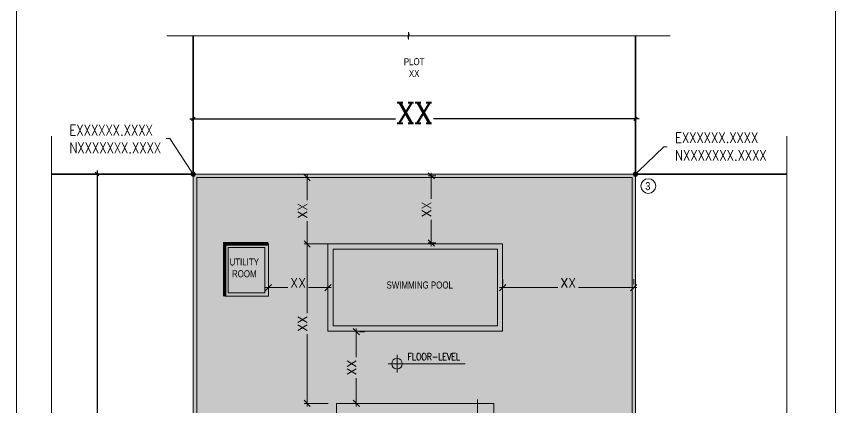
# Model space of a CAD drawing. Header units: millimetres. Extents: x -9083 to 924194, y -232449 to 321637.
# Drawn here: x 900 to 24333, y -210979 to -199772 of the extents above; entities that cross this region are included whole.
import ezdxf

# ---------------------------------------------------------------- set-up
doc = ezdxf.new("R2010")
doc.units = ezdxf.units.MM
doc.header["$LTSCALE"] = 400
doc.header["$MEASUREMENT"] = 0
doc.header["$PDMODE"] = 3
doc.linetypes.add('DASHDOT', pattern=[1, 0.5, -0.25, 0, -0.25])
doc.layers.get('0').update_dxf_attribs({"lineweight": 0, "true_color": 0xff1414})
doc.layers.get('Defpoints').update_dxf_attribs({"color": 8, "lineweight": 5})
for name, color, linetype, lineweight, true_color in [('ALARM', 7, 'Continuous', 5, 0xff0f0f), ('HATCH BUILDINGS ZONE', 7, 'Continuous', 13, 0xffff8f), ('HATCH SETBACKS', 7, 'Continuous', 13, 0xff9e3d)]:
    doc.layers.add(name, color=color, linetype=linetype, lineweight=lineweight, true_color=true_color)
for name, color, linetype, lineweight in [('AXIS DIMENSION', 8, 'Continuous', 5), ('BOUNDARY WALL', 3, 'Continuous', 18), ('DIM-OUT', 3, 'Continuous', 5), ('FIRE RATE', 244, 'Continuous', 0), ('HANDRAIL', 31, 'Continuous', 5), ('LANDSCAPE', 251, 'Continuous', 0), ('LEVELS', 251, 'Continuous', 5), ('MARKER', 8, 'Continuous', 5), ('PLOT BOWNDARY', 1, 'DASHDOT', 50), ('ROOF LINE 2', 244, 'Continuous', 25), ('STAIR', 1, 'Continuous', 5), ('TEXT CHANGABLE', 5, 'Continuous', 5)]:
    doc.layers.add(name, color=color, linetype=linetype, lineweight=lineweight)
doc.styles.add('5081292-ATK-V1-XP-SITE PLAN$0$5081292-ATK-V1-XP-SITE PLAN$0$ROMANS-TITLE', font='ROMANS.shx', dxfattribs={"width": 0.8})
doc.styles.add('arial', font='arial.ttf', dxfattribs={"width": 0.8, "height": 2.2})
doc.styles.add('NEW', font='ROMANC.shx')
doc.styles.add('ROMAN', font='times.ttf')
doc.styles.add('ROMANS-TITLE', font='ROMANS.shx', dxfattribs={"width": 0.8})
doc.styles.add('ROMANT', font='romant.shx')
doc.styles.add('VF-TextNarrow', font='ARIALN.TTF')
doc.dimstyles.new('AXIS DIMENSION', dxfattribs={"dimscale": 1.2, "dimtxt": 220, "dimasz": 150, "dimexe": 75, "dimexo": 200, "dimgap": 50, "dimtad": 0, "dimdec": 0, "dimlfac": 0.1, "dimzin": 0, "dimdsep": 46, "dimtxsty": 'ROMANT', "dimblk": 'OBLIQUE', "dimcen": 200, "dimdle": 75, "dimclrd": 17, "dimclre": 94, "dimclrt": 3, "dimadec": 0, "dimazin": 0, "dimtfac": 0.5, "dimtdec": 0, "dimtix": 1, "dimtofl": 0, "dimtmove": 2, "dimatfit": 2, "dimfxl": 100, "dimtvp": 0.5, "dimtolj": 1, "dimtzin": 0, "dimlwd": -1, "dimlwe": -1, "dimarcsym": 0})
doc.dimstyles.new('SITE DIM', dxfattribs={"dimscale": 0, "dimtxt": 250, "dimasz": 100, "dimexe": 150, "dimexo": 150, "dimgap": 0, "dimtad": 0, "dimlfac": 0.001, "dimzin": 0, "dimdsep": 46, "dimtxsty": 'ROMAN', "dimblk": 'OBLIQUE', "dimcen": 150, "dimdle": 100, "dimclrd": 1, "dimclre": 1, "dimclrt": 3, "dimadec": 0, "dimazin": 0, "dimtfac": 100, "dimtix": 1, "dimtofl": 0, "dimtmove": 0, "dimatfit": 0, "dimldrblk": 'OBLIQUE', "dimfxl": 150, "dimtvp": 0.285714, "dimtolj": 1, "dimtzin": 0, "dimarcsym": 0})

# ---------------------------------------------------------------- blocks, each defined once
blk = doc.blocks.new('A$C977231d2')
at = {"layer": 'Defpoints'}
blk.add_lwpolyline([(-120, 0), (-823, 0), (-823, 576), (-120, 576)], close=True, dxfattribs=at)
blk = doc.blocks.new('_Oblique')
at = {"color": 0, "linetype": 'ByBlock', "lineweight": -2}
blk.add_line((-0.5, -0.5), (0.5, 0.5), dxfattribs=at)
blk = doc.blocks.new('*D106')
at = {"layer": 'Defpoints', "color": 0, "transparency": 16777216}
for p in [(18610, -202706), (5960, -204289), (18610, -204289)]:
    blk.add_point(p, dxfattribs=at)
at = {"layer": 'DIM-OUT', "color": 1, "lineweight": -2, "transparency": 16777216}
for p, q in [((5960, -204139), (5960, -202556)), ((18610, -204139), (18610, -202556)), ((5860, -202706), (11742, -202706)), ((18710, -202706), (12828, -202706))]:
    blk.add_line(p, q, dxfattribs=at)
at = {"layer": 'DIM-OUT', "color": 1, "lineweight": -2, "transparency": 16777216, "xscale": 100, "yscale": 100, "zscale": 100, "rotation": 180}
blk.add_blockref('_Oblique', (5960, -202706), dxfattribs=at)
at = {"layer": 'DIM-OUT', "color": 1, "lineweight": -2, "transparency": 16777216, "xscale": 100, "yscale": 100, "zscale": 100}
blk.add_blockref('_Oblique', (18610, -202706), dxfattribs=at)
at = {"layer": 'DIM-OUT', "color": 3, "transparency": 16777216, "insert": (12285, -202535), "char_height": 600, "attachment_point": 5, "style": 'NEW'}
blk.add_mtext('\\A1;XX', dxfattribs=at)
blk = doc.blocks.new('*D107')
at = {"layer": 'Defpoints', "color": 0, "transparency": 16777216}
for p in [(5707, -204289), (3208, -227009), (5707, -227009)]:
    blk.add_point(p, dxfattribs=at)
at = {"layer": 'DIM-OUT', "color": 1, "lineweight": -2, "transparency": 16777216}
for p, q in [((5557, -204289), (3058, -204289)), ((3208, -204189), (3208, -215106)), ((3208, -227109), (3208, -216192)), ((5557, -227009), (3058, -227009))]:
    blk.add_line(p, q, dxfattribs=at)
at = {"layer": 'DIM-OUT', "color": 1, "lineweight": -2, "transparency": 16777216, "xscale": 100, "yscale": 100, "zscale": 100}
for p, rotation in [((3208, -204289), 90), ((3208, -227009), 270)]:
    blk.add_blockref('_Oblique', p, dxfattribs=dict(at, rotation=rotation))
at = {"layer": 'DIM-OUT', "color": 3, "transparency": 16777216, "insert": (3037, -215649), "char_height": 600, "attachment_point": 5, "rotation": 90, "style": 'NEW'}
blk.add_mtext('\\A1;XX', dxfattribs=at)
blk = doc.blocks.new('*D108')
at = {"layer": 'AXIS DIMENSION', "color": 17, "ltscale": 20, "transparency": 16777216}
for p, q in [((12766, -204250), (12766, -205002)), ((12766, -206353), (12766, -205600))]:
    blk.add_line(p, q, dxfattribs=at)
at = {"layer": 'AXIS DIMENSION', "color": 94, "ltscale": 20, "transparency": 16777216}
for p, q in [((12900, -204340), (12676, -204340)), ((12897, -206263), (12676, -206263))]:
    blk.add_line(p, q, dxfattribs=at)
at = {"layer": 'Defpoints', "color": 0, "ltscale": 20, "transparency": 16777216}
for p in [(12766, -204340), (13140, -204340), (13137, -206263)]:
    blk.add_point(p, dxfattribs=at)
at = {"layer": 'AXIS DIMENSION', "color": 17, "ltscale": 20, "transparency": 16777216, "xscale": 179.9999999999999, "yscale": 179.9999999999999, "zscale": 179.9999999999999}
for p, rotation in [((12766, -204340), 90), ((12766, -206263), 270)]:
    blk.add_blockref('_Oblique', p, dxfattribs=dict(at, rotation=rotation))
at = {"layer": 'AXIS DIMENSION', "color": 3, "lineweight": 0, "ltscale": 20, "transparency": 16777216, "insert": (12634, -205301), "char_height": 264, "attachment_point": 5, "rotation": 90, "style": 'ROMANT'}
blk.add_mtext('\\A1;XX', dxfattribs=at)
blk = doc.blocks.new('*D119')
at = {"layer": 'AXIS DIMENSION', "color": 17, "ltscale": 20, "transparency": 16777216}
for p, q in [((9218, -204299), (9218, -205040)), ((9218, -206379), (9218, -205638))]:
    blk.add_line(p, q, dxfattribs=at)
at = {"layer": 'AXIS DIMENSION', "color": 94, "ltscale": 20, "transparency": 16777216}
for p, q in [((9458, -204389), (9308, -204389)), ((9458, -206289), (9308, -206289))]:
    blk.add_line(p, q, dxfattribs=at)
at = {"layer": 'Defpoints', "color": 0, "ltscale": 20, "transparency": 16777216}
for p in [(9218, -204389), (9218, -204389), (9218, -206289)]:
    blk.add_point(p, dxfattribs=at)
at = {"layer": 'AXIS DIMENSION', "color": 17, "ltscale": 20, "transparency": 16777216, "xscale": 179.9999999999999, "yscale": 179.9999999999999, "zscale": 179.9999999999999}
for p, rotation in [((9218, -204389), 90), ((9218, -206289), 270)]:
    blk.add_blockref('_Oblique', p, dxfattribs=dict(at, rotation=rotation))
at = {"layer": 'AXIS DIMENSION', "color": 3, "lineweight": 0, "ltscale": 20, "transparency": 16777216, "insert": (9086, -205339), "char_height": 264, "attachment_point": 5, "rotation": 90, "style": 'ROMANT'}
blk.add_mtext('\\A1;XX', dxfattribs=at)
blk = doc.blocks.new('*D113')
at = {"layer": 'AXIS DIMENSION', "color": 17, "ltscale": 20, "transparency": 16777216}
for p, q in [((9218, -206199), (9218, -208275)), ((9218, -210949), (9218, -208873))]:
    blk.add_line(p, q, dxfattribs=at)
at = {"layer": 'AXIS DIMENSION', "color": 94, "ltscale": 20, "transparency": 16777216}
for p, q in [((9820, -206289), (9128, -206289)), ((9820, -210859), (9128, -210859))]:
    blk.add_line(p, q, dxfattribs=at)
at = {"layer": 'Defpoints', "color": 0, "ltscale": 20, "transparency": 16777216}
for p in [(9218, -206289), (10060, -206289), (10060, -210859)]:
    blk.add_point(p, dxfattribs=at)
at = {"layer": 'AXIS DIMENSION', "color": 17, "ltscale": 20, "transparency": 16777216, "xscale": 179.9999999999999, "yscale": 179.9999999999999, "zscale": 179.9999999999999}
for p, rotation in [((9218, -206289), 90), ((9218, -210859), 270)]:
    blk.add_blockref('_Oblique', p, dxfattribs=dict(at, rotation=rotation))
at = {"layer": 'AXIS DIMENSION', "color": 3, "lineweight": 0, "ltscale": 20, "transparency": 16777216, "insert": (9086, -208574), "char_height": 264, "attachment_point": 5, "rotation": 90, "style": 'ROMANT'}
blk.add_mtext('\\A1;XX', dxfattribs=at)
blk = doc.blocks.new('*D114')
at = {"layer": 'AXIS DIMENSION', "color": 17, "ltscale": 20, "transparency": 16777216}
for p, q in [((10622, -208713), (10622, -209532)), ((10622, -210949), (10622, -210130))]:
    blk.add_line(p, q, dxfattribs=at)
at = {"layer": 'AXIS DIMENSION', "color": 94, "ltscale": 20, "transparency": 16777216}
for p, q in [((10862, -208803), (10712, -208803)), ((10862, -210859), (10712, -210859))]:
    blk.add_line(p, q, dxfattribs=at)
at = {"layer": 'Defpoints', "color": 0, "ltscale": 20, "transparency": 16777216}
for p in [(10622, -208803), (10622, -210859), (10622, -210859)]:
    blk.add_point(p, dxfattribs=at)
at = {"layer": 'AXIS DIMENSION', "color": 17, "ltscale": 20, "transparency": 16777216, "xscale": 179.9999999999999, "yscale": 179.9999999999999, "zscale": 179.9999999999999}
for p, rotation in [((10622, -208803), 90), ((10622, -210859), 270)]:
    blk.add_blockref('_Oblique', p, dxfattribs=dict(at, rotation=rotation))
at = {"layer": 'AXIS DIMENSION', "color": 3, "lineweight": 0, "ltscale": 20, "transparency": 16777216, "insert": (10490, -209831), "char_height": 264, "attachment_point": 5, "rotation": 90, "style": 'ROMANT'}
blk.add_mtext('\\A1;XX', dxfattribs=at)
blk = doc.blocks.new('*D117')
at = {"layer": 'AXIS DIMENSION', "color": 94, "ltscale": 20, "transparency": 16777216}
for p, q in [((14810, -207299), (14810, -207449)), ((18560, -207299), (18560, -207449))]:
    blk.add_line(p, q, dxfattribs=at)
at = {"layer": 'AXIS DIMENSION', "color": 17, "ltscale": 20, "transparency": 16777216}
for p, q in [((14720, -207539), (16386, -207539)), ((18650, -207539), (16983, -207539))]:
    blk.add_line(p, q, dxfattribs=at)
at = {"layer": 'Defpoints', "color": 0, "ltscale": 20, "transparency": 16777216}
for p in [(14810, -207539), (18560, -207539), (18560, -207539)]:
    blk.add_point(p, dxfattribs=at)
at = {"layer": 'AXIS DIMENSION', "color": 17, "ltscale": 20, "transparency": 16777216, "xscale": 179.9999999999999, "yscale": 179.9999999999999, "zscale": 179.9999999999999, "rotation": 180}
blk.add_blockref('_Oblique', (14810, -207539), dxfattribs=at)
at = {"layer": 'AXIS DIMENSION', "color": 17, "ltscale": 20, "transparency": 16777216, "xscale": 179.9999999999999, "yscale": 179.9999999999999, "zscale": 179.9999999999999}
blk.add_blockref('_Oblique', (18560, -207539), dxfattribs=at)
at = {"layer": 'AXIS DIMENSION', "color": 3, "lineweight": 0, "ltscale": 20, "transparency": 16777216, "insert": (16685, -207407), "char_height": 264, "attachment_point": 5, "style": 'ROMANT'}
blk.add_mtext('\\A1;XX', dxfattribs=at)
blk = doc.blocks.new('*D118')
at = {"layer": 'AXIS DIMENSION', "color": 94, "ltscale": 20, "transparency": 16777216}
for p, q in [((8110, -207299), (8110, -207449)), ((9810, -207299), (9810, -207449))]:
    blk.add_line(p, q, dxfattribs=at)
at = {"layer": 'AXIS DIMENSION', "color": 17, "ltscale": 20, "transparency": 16777216}
for p, q in [((8020, -207539), (8661, -207539)), ((9900, -207539), (9258, -207539))]:
    blk.add_line(p, q, dxfattribs=at)
at = {"layer": 'Defpoints', "color": 0, "ltscale": 20, "transparency": 16777216}
for p in [(8110, -207539), (8110, -207539), (9810, -207539)]:
    blk.add_point(p, dxfattribs=at)
at = {"layer": 'AXIS DIMENSION', "color": 17, "ltscale": 20, "transparency": 16777216, "xscale": 179.9999999999999, "yscale": 179.9999999999999, "zscale": 179.9999999999999, "rotation": 180}
blk.add_blockref('_Oblique', (8110, -207539), dxfattribs=at)
at = {"layer": 'AXIS DIMENSION', "color": 17, "ltscale": 20, "transparency": 16777216, "xscale": 179.9999999999999, "yscale": 179.9999999999999, "zscale": 179.9999999999999}
blk.add_blockref('_Oblique', (9810, -207539), dxfattribs=at)
at = {"layer": 'AXIS DIMENSION', "color": 3, "lineweight": 0, "ltscale": 20, "transparency": 16777216, "insert": (8960, -207407), "char_height": 264, "attachment_point": 5, "style": 'ROMANT'}
blk.add_mtext('\\A1;XX', dxfattribs=at)

msp = doc.modelspace()

# ---------------------------------------------------------------- hatches: boundary and pattern name
at = {"layer": 'HATCH BUILDINGS ZONE', "lineweight": 0, "ltscale": 7}
h = msp.add_hatch(color=256, dxfattribs=at)
h.dxf.hatch_style = 1
h.paths.add_polyline_path([(6769.24287, -223839.7396), (17800.50018, -223839.7396), (17800.50018, -206262.58942), (6769.24287, -206262.58942)])
at = {"layer": 'HATCH SETBACKS', "lineweight": 0, "ltscale": 7, "true_color": 0xff9e3d}
h = msp.add_hatch(color=33, dxfattribs=at)
h.dxf.hatch_style = 1
h.paths.add_polyline_path([(6769.24287, -223839.7396), (5959.60931, -223839.7396), (5959.60931, -204289.1076), (18610.13375, -204289.1076), (18610.13375, -223839.7396), (17800.50018, -223839.7396), (17800.50018, -206262.58942), (6769.24287, -206262.58942)])
at = {"layer": 'LEVELS', "lineweight": 0, "ltscale": 800}
h = msp.add_hatch(color=256, dxfattribs=at)
h.paths.add_polyline_path([(11787.39307, -209721.51782), (11939.19937, -209721.51782, 0.4142135624), (11787.39307, -209569.71152)])
h.paths.add_polyline_path([(11787.39307, -209873.32411), (11787.39307, -209721.51782), (11635.58678, -209721.51782, 0.4142135624)])
at = {"layer": 'MARKER', "lineweight": 0, "ltscale": 800}
h = msp.add_hatch(color=256, dxfattribs=at)
h.dxf.hatch_style = 1
edge = h.paths.add_edge_path()
edge.add_arc((5959.60931, -204289.1076), 63.75864, 0, 360)
at = {"layer": 'MARKER', "lineweight": 0}
h = msp.add_hatch(color=256, dxfattribs=at)
h.dxf.hatch_style = 1
edge = h.paths.add_edge_path()
edge.add_arc((18610.13375, -204289.1076), 63.75864, 0, 360)

# ---------------------------------------------------------------- linework, layer by layer
at = {"layer": 'BOUNDARY WALL', "lineweight": 0}
for points in [[(5959.60931, -223839.7396), (5959.60931, -204289.1076), (18610.13375, -204289.1076), (18610.13375, -223839.7396)], [(6059.60931, -223839.7396), (6059.60931, -204389.1076), (18510.13375, -204389.1076), (18510.13375, -223839.7396)]]:
    msp.add_lwpolyline(points, dxfattribs=at)
at = {"layer": 'Defpoints', "lineweight": 0}
msp.add_lwpolyline([(907.14212, -199316.02536), (24333.33333, -199316.02536), (24333.33333, -232449.37784), (907.14212, -232449.37784)], close=True, dxfattribs=at)
at = {"layer": 'FIRE RATE', "color": 177, "lineweight": 0, "true_color": 0x293189, "const_width": 100}
msp.add_lwpolyline([(6859.60931, -207789.1076), (6859.60931, -206289.1076), (8109.60931, -206289.1076)], dxfattribs=at)
at = {"layer": 'HANDRAIL', "lineweight": 0, "const_width": 25}
msp.add_lwpolyline([(14087.01175, -211343.99959), (14087.01175, -210743.99959)], dxfattribs=at)
at = {"layer": 'LANDSCAPE', "lineweight": 0}
for points in [[(9809.60931, -206289.1076), (14809.60931, -206289.1076), (14809.60931, -208789.1076), (9809.60931, -208789.1076)], [(9959.60931, -206439.1076), (14659.60931, -206439.1076), (14659.60931, -208639.1076), (9959.60931, -208639.1076)]]:
    msp.add_lwpolyline(points, close=True, dxfattribs=at)
at = {"layer": 'LEVELS', "lineweight": 0}
for p, q in [((11787.39307, -209974.52831), (11787.39307, -209468.50733)), ((11534.38258, -209721.51782), (12040.40356, -209721.51782))]:
    msp.add_line(p, q, dxfattribs=at)
at = {"layer": 'LEVELS', "lineweight": 0, "ltscale": 800}
msp.add_line((11787.39307, -209721.51782), (13741.4826, -209721.51782), dxfattribs=at)
at = {"layer": 'LEVELS', "lineweight": 0}
msp.add_circle((11787.39307, -209721.51782), 151.80629, dxfattribs=at)
at = {"layer": 'MARKER', "lineweight": 0, "ltscale": 800}
for p, q in [((5931.8101, -204246.8255), (5904.01089, -204204.54339)), ((18646.49994, -204253.92135), (18682.86613, -204218.73509))]:
    msp.add_line(p, q, dxfattribs=at)
at = {"layer": 'MARKER', "lineweight": 0}
for points in [[(5203.15394, -200329.15191), (12094.13903, -200329.15191), (12116.26371, -200430.6337), (12116.26371, -200227.67012), (12147.82881, -200329.15191), (19603.72062, -200329.15191)], [(1906.25068, -203205.35987), (1906.25068, -216068.26672), (2007.73247, -216090.3914), (1804.76889, -216090.3914), (1906.25068, -216121.95651), (1906.25068, -230486.12355)], [(22941.40427, -203205.35987), (22941.40427, -216068.26672), (22839.92248, -216090.3914), (23042.88606, -216090.3914), (22941.40427, -216121.95651), (22941.40427, -230674.83768)]]:
    msp.add_lwpolyline(points, dxfattribs=at)
at = {"layer": 'MARKER', "lineweight": 0, "ltscale": 800}
for points in [[(5904.01089, -204204.54339), (5289.08497, -203269.25189), (5187.88078, -203269.25189)], [(18682.86613, -204218.73509), (19418.22022, -203507.24024), (19519.42442, -203507.24024)]]:
    msp.add_lwpolyline(points, dxfattribs=at)
msp.add_lwpolyline([(5945.7097, -204267.96655, 1), (5973.50891, -204310.24866, 1)], format="xyb", close=True, dxfattribs=at)
for centre in [(5959.60931, -204289.1076), (18610.13375, -204289.1076)]:
    msp.add_circle(centre, 63.75864, dxfattribs=at)
at = {"layer": 'MARKER', "lineweight": 0}
msp.add_circle((18975.33552, -204631.48805), 210.84207, dxfattribs=at)
at = {"layer": 'PLOT BOWNDARY', "color": 8, "lineweight": 0, "const_width": 50.6021}
for points in [[(5959.60931, -204289.1076), (5959.60931, -200329.15191)], [(18610.13375, -204289.1076), (18610.13375, -200329.15191)], [(5959.60931, -204289.1076), (1906.25068, -204289.1076)], [(18610.13375, -204289.1076), (22941.40427, -204289.1076)]]:
    msp.add_lwpolyline(points, dxfattribs=at)
at = {"layer": 'ROOF LINE 2', "lineweight": 0}
for points in [[(6859.60931, -207789.1076), (8109.60931, -207789.1076), (8109.60931, -206289.1076), (6859.60931, -206289.1076)], [(6959.60931, -207689.1076), (8009.60931, -207689.1076), (8009.60931, -206389.1076), (6959.60931, -206389.1076)]]:
    msp.add_lwpolyline(points, close=True, dxfattribs=at)
at = {"layer": 'STAIR', "lineweight": 0}
msp.add_lwpolyline([(10059.60931, -212958.58634), (10059.60931, -210858.58634), (14559.60931, -210858.58634), (14559.60931, -212908.58634)], dxfattribs=at)

# ---------------------------------------------------------------- block references
at = {"layer": 'Defpoints', "xscale": 100, "yscale": 100, "zscale": 100}
msp.add_blockref('A$C977231d2', (83200, -232449.41425), dxfattribs=at)

# ---------------------------------------------------------------- texts
at = {"layer": 'ALARM', "lineweight": 0, "char_height": 303.6125866, "width": 5060.2097762, "attachment_point": 1, "style": 'ROMANS-TITLE'}
for insert in [(2418.35052, -202883.08665, 0.00801), (19739.83363, -203095.00333, 0.00801)]:
    msp.add_mtext('\\A1;EXXXXXX.XXXX\\PNXXXXXXX.XXXX', dxfattribs=dict(at, insert=insert))
at = {"layer": 'LEVELS', "lineweight": 0, "ltscale": 800, "style": '5081292-ATK-V1-XP-SITE PLAN$0$5081292-ATK-V1-XP-SITE PLAN$0$ROMANS-TITLE', "width": 0.8}
msp.add_attdef('FLOOR-LEVEL', (12091.00566, -209620.31362), '%%P0.000 FFL', height=202.408391, dxfattribs=at)
at = {"layer": 'MARKER', "lineweight": 0, "style": 'VF-TextNarrow'}
msp.add_text('3', height=227.70944, dxfattribs=at).set_placement((18889.60118, -204747.92073))
at = {"layer": 'TEXT CHANGABLE', "lineweight": 0, "char_height": 202.408391, "width": 2909.0585917, "attachment_point": 2, "style": 'arial'}
for s, insert in [('{\\C5;PLOT\\PXX}', (12277.51971, -200969.60706)), ('UTILITY \\PROOM\\P  \\P ', (7418.61159, -206705.11789)), ('SWIMMING POOL', (12437.80534, -207365.63122))]:
    msp.add_mtext(s, dxfattribs=dict(at, insert=insert))

# ---------------------------------------------------------------- dimensions: what is measured, and where the dimension line sits
at = {"layer": 'AXIS DIMENSION', "lineweight": 0, "ltscale": 20}
for base, p1, p2, angle, picture, middle in [((9218.10419, -204389.19815), (9218.10419, -206289.1076), (9218.10419, -204389.19815), 270, '*D119', (9086.10419, -205339.15288)), ((12765.72505, -204339.80134), (13136.7193, -206262.58942), (13139.76328, -204339.80134), 270, '*D108', (12633.72505, -205301.19538)), ((9218.10419, -206289.1076), (10059.60931, -210858.58634), (10059.60931, -206289.1076), 90, '*D113', (9086.10419, -208573.84697)), ((10621.66462, -210858.58634), (10621.66462, -208803.11494), (10621.66462, -210858.58634), 90, '*D114', (10489.66462, -209830.85064))]:
    dim = msp.add_linear_dim(base=base, p1=p1, p2=p2, angle=angle, text='XX', dimstyle='AXIS DIMENSION', dxfattribs=at)
    dim.commit()
    dim.dimension.update_dxf_attribs({"geometry": picture, "text_midpoint": middle})
for base, p1, p2, picture, middle in [((8109.60931, -207539.1076), (9809.60931, -207539.1076), (8109.60931, -207539.1076), '*D118', (8959.60931, -207407.1076)), ((18559.60931, -207539.1076), (14809.60931, -207539.1076), (18559.60931, -207539.1076), '*D117', (16684.60931, -207407.1076))]:
    dim = msp.add_linear_dim(base=base, p1=p1, p2=p2, text='XX', dimstyle='AXIS DIMENSION', dxfattribs=at)
    dim.commit()
    dim.dimension.update_dxf_attribs({"geometry": picture, "text_midpoint": middle})
at = {"layer": 'DIM-OUT'}
dim = msp.add_linear_dim(base=(18610.13375, -202706.19343), p1=(5959.60931, -204289.1076), p2=(18610.13375, -204289.1076), text='XX', dimstyle='SITE DIM', override={"dimscale": 1, "dimtxt": 600, "dimpost": 'm', "dimtxsty": 'NEW'}, dxfattribs=at)
dim.commit()
dim.dimension.update_dxf_attribs({"geometry": '*D106', "text_midpoint": (12284.87153, -202534.76486)})
dim = msp.add_linear_dim(base=(3208.37103, -227009.4495), p1=(5706.59882, -204289.1076), p2=(5706.59882, -227009.4495), angle=270, text='XX', dimstyle='SITE DIM', override={"dimscale": 1, "dimtxt": 600, "dimpost": 'm', "dimtxsty": 'NEW'}, dxfattribs=at)
dim.commit()
dim.dimension.update_dxf_attribs({"geometry": '*D107', "text_midpoint": (3036.94246, -215649.27855)})

doc.saveas('drawing.dxf')
